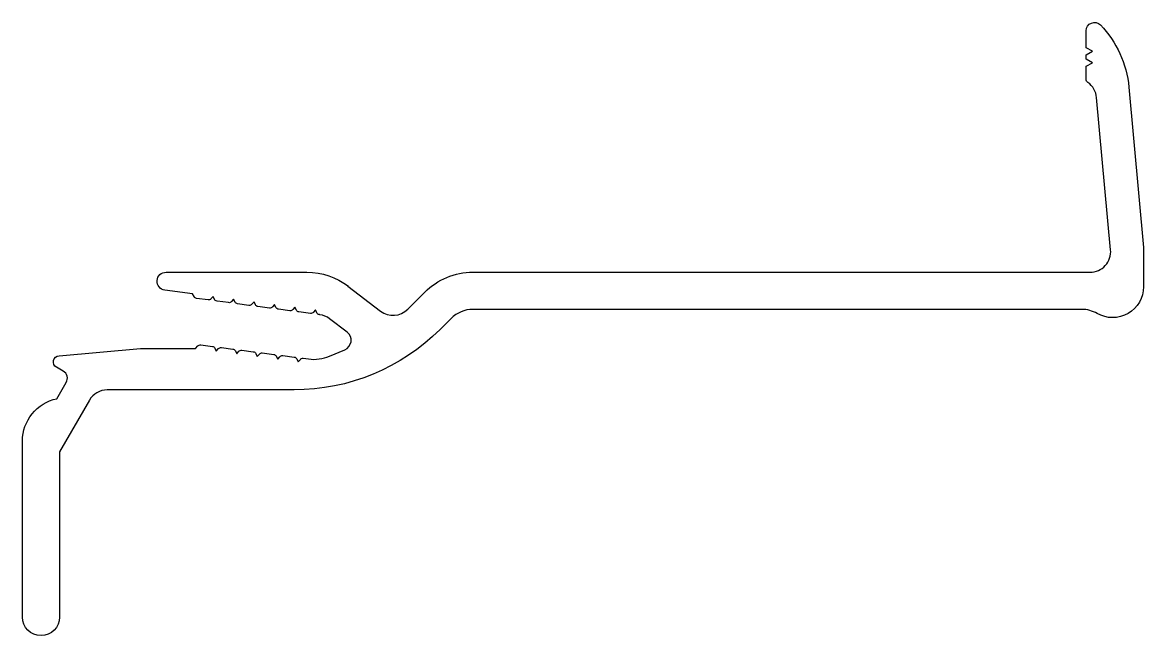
# Model space of a CAD drawing. Extents: x 223.5 to 277.8, y 242.8 to 272.5.
import ezdxf

# ---------------------------------------------------------------- set-up
doc = ezdxf.new("R2010")
doc.units = 0
doc.layers.add('ANA', color=220, linetype='CONTINUOUS')

msp = doc.modelspace()

# ---------------------------------------------------------------- linework, layer by layer
at = {"layer": 'ANA'}
msp.add_lwpolyline([(239.253, 259.721), (240.831, 258.51, 0.376373), (242.147, 258.596), (242.973, 259.422, -0.198912), (245.306, 260.388), (275.193, 260.388, 0.441271), (276.189, 261.48), (275.513, 268.847, 0.220545), (275.091, 269.574, -0.244655), (275.006, 269.738), (275.006, 270.365), (275.306, 270.538), (275.006, 270.711), (275.006, 270.915), (275.306, 271.088), (275.006, 271.261), (275.006, 272.088, -0.674783), (275.694, 272.366, -0.170551), (277.074, 269.352), (277.786, 261.588), (277.786, 259.688, -0.576922), (275.538, 258.388, 0.131326), (274.789, 258.588), (245.306, 258.588, 0.198912), (244.245, 258.149), (243.714, 257.617, -0.198912), (236.643, 254.688), (227.595, 254.688, 0.267949), (226.729, 254.188), (225.286, 251.688), (225.286, 243.688, -1), (223.486, 243.688), (223.486, 252.208, -0.35505), (225.156, 254.263), (225.61, 255.049, 0.414214), (225.464, 255.596), (225.136, 255.785, -0.73323), (225.26, 256.343), (229.201, 256.688), (231.874, 256.688), (231.989, 256.818, -0.249328), (232.13, 256.871), (232.685, 256.798, -0.249328), (232.807, 256.711), (232.877, 256.571), (232.98, 256.688, -0.249328), (233.121, 256.74), (233.676, 256.667, -0.249328), (233.799, 256.58), (233.868, 256.44), (233.972, 256.557, -0.249328), (234.113, 256.61), (234.668, 256.537, -0.249328), (234.79, 256.45), (234.86, 256.31), (234.963, 256.427, -0.249328), (235.104, 256.479), (235.659, 256.406, -0.249328), (235.782, 256.319), (235.851, 256.179), (235.955, 256.296, -0.249328), (236.095, 256.349), (236.651, 256.276, -0.249328), (236.773, 256.188), (236.843, 256.049), (236.946, 256.166, -0.249328), (237.087, 256.218), (237.334, 256.186, 0.131652), (238.36, 256.321), (239.097, 256.626, 0.57735), (239.21, 257.485), (238.365, 258.134, 0.131652), (237.886, 258.332), (237.87, 258.334, -0.249328), (237.747, 258.421), (237.678, 258.561), (237.574, 258.444, -0.249328), (237.434, 258.392), (236.878, 258.465, -0.249328), (236.756, 258.552), (236.686, 258.692), (236.583, 258.575, -0.249328), (236.442, 258.522), (235.887, 258.595, -0.249328), (235.765, 258.682), (235.695, 258.822), (235.591, 258.705, -0.249328), (235.451, 258.653), (234.895, 258.726, -0.249328), (234.773, 258.813), (234.703, 258.953), (234.6, 258.836, -0.249328), (234.459, 258.783), (233.904, 258.856, -0.249328), (233.782, 258.944), (233.712, 259.083), (233.609, 258.966, -0.249328), (233.468, 258.914), (232.913, 258.987, -0.249328), (232.79, 259.074), (232.721, 259.214), (232.617, 259.097, -0.249328), (232.476, 259.044), (231.921, 259.117, -0.249328), (231.799, 259.205), (231.729, 259.344), (230.386, 259.521, -0.936602), (230.443, 260.388), (237.263, 260.388, -0.165101), (239.272, 259.706)], format="xyb", dxfattribs=at)

doc.saveas('drawing.dxf')
